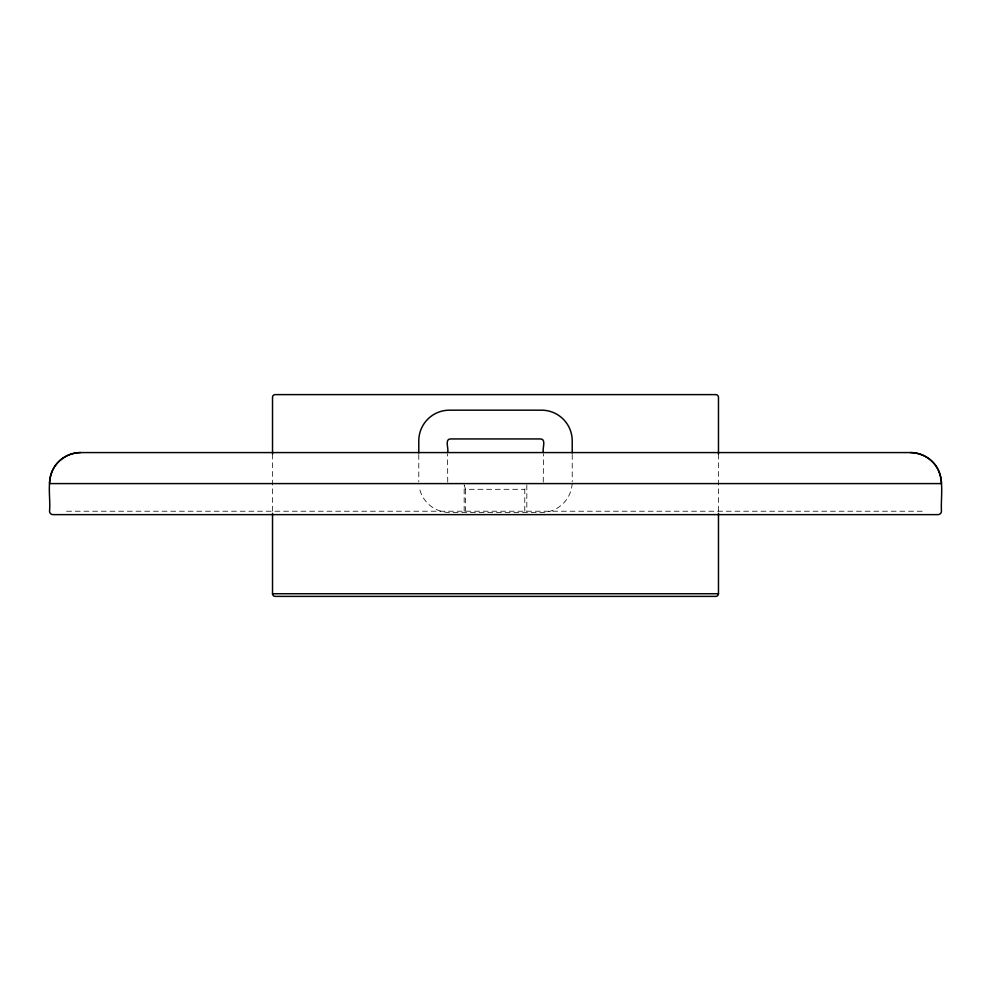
<?xml version="1.0" encoding="UTF-8"?>
<svg xmlns="http://www.w3.org/2000/svg" width="991" height="991" viewBox="0 0 991 991"><rect width="100%" height="100%" fill="white"/><g stroke="black" fill="none" stroke-linecap="round" stroke-linejoin="round"><path stroke-width="0.74" stroke-dasharray="4.96 3.72" d="M543.266 482.121L543.44 454.113M524.784 511.22L524.784 489.306L526.32 485.986M464.172 511.22L464.172 484.884L465.535 489.306L524.784 489.306M66.595 511.22L924.405 511.22M447.734 482.121L447.56 454.113M718.475 454.089L718.475 511.74M572.216 454.497L572.216 481.775M526.828 484.884L526.828 511.22M465.535 489.306L465.535 511.22M418.784 454.497L418.784 481.775M272.525 454.089L272.525 511.74M572.179 483.274A30.684 30.684 0 0 1 541.532 512.458L449.468 512.458A30.684 30.684 0 0 1 419.379 487.758"/><path stroke-width="1.49" d="M80.581 452.577C70.361 452.652 60.513 457.916 54.778 466.365C46.007 479.644 50.776 496.417 49.55 511.22A3.444 3.444 0 0 0 52.957 514.626L938.043 514.626A3.444 3.444 0 0 0 941.45 511.22C940.558 494.831 945.699 474.602 932.358 461.657C926.511 455.971 918.583 452.689 910.419 452.577L80.581 452.577A31.031 31.031 0 0 0 49.55 483.596L941.45 483.596A31.031 31.031 0 0 0 910.419 452.577M272.525 513.288L272.525 593.733L718.475 593.733L718.475 513.288M718.475 454.089L718.475 397.267A2.651 2.651 0 0 0 715.824 394.616L275.176 394.616A2.651 2.651 0 0 0 272.525 397.267L272.525 454.089M572.216 452.974L572.216 440.859A30.684 30.684 0 0 0 541.532 410.175L449.468 410.175A30.684 30.684 0 0 0 418.784 440.859L418.784 452.974M543.44 452.577C541.842 449.22 546.921 438.666 540.12 438.939L450.88 438.939C444.079 438.666 449.158 449.22 447.56 452.577M718.475 593.733A2.651 2.651 0 0 1 715.824 596.384L275.176 596.384A2.651 2.651 0 0 1 272.525 593.733"/></g></svg>
